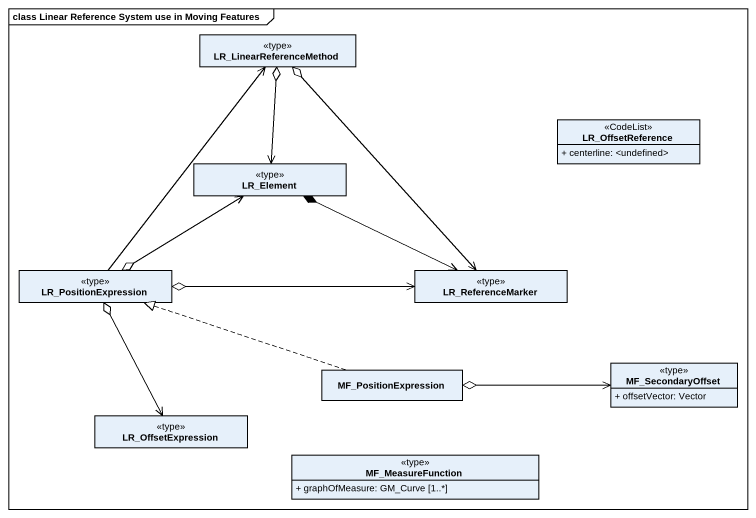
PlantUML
@startuml
mainframe class Linear Reference System use in Moving Features
hide circle
hide empty members
skinparam classAttributeIconSize 0
class LR_LinearReferenceMethod <<type>>
class LR_OffsetReference <<CodeList>> {
  + centerline: <undefined>
}
class LR_Element <<type>>
class LR_PositionExpression <<type>>
class LR_ReferenceMarker <<type>>
class MF_PositionExpression
class MF_SecondaryOffset <<type>> {
  + offsetVector: Vector
}
class LR_OffsetExpression <<type>>
class MF_MeasureFunction <<type>> {
  + graphOfMeasure: GM_Curve [1..*]
}
LR_Element <-up-o LR_LinearReferenceMethod
LR_Element <--o LR_PositionExpression
LR_PositionExpression -up-> LR_LinearReferenceMethod
LR_ReferenceMarker <-up-o LR_LinearReferenceMethod
LR_ReferenceMarker <-left-* LR_Element
LR_ReferenceMarker <-left-o LR_PositionExpression
MF_PositionExpression .left.|> LR_PositionExpression
MF_PositionExpression o-right-> MF_SecondaryOffset
LR_OffsetExpression <-up-o LR_PositionExpression
@enduml
